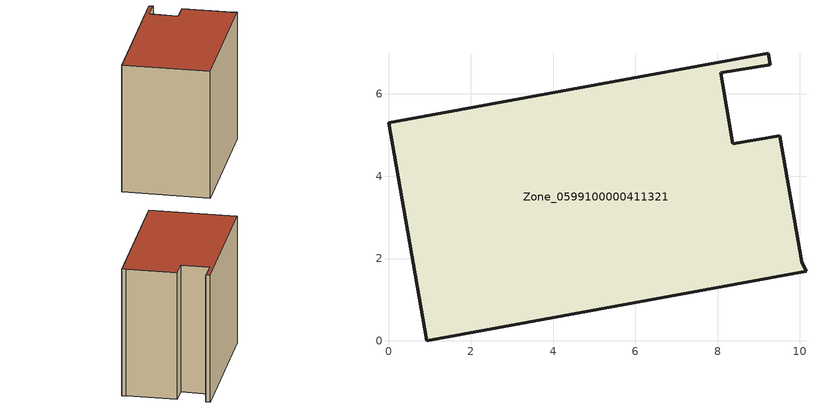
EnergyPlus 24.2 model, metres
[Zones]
Zone_0599100000411321
 floor ground (C_G): 8.37,4.79 9.52,4.99 10.04,1.92 10.15,1.69 0.93,0 0,5.3 9.23,6.99 9.28,6.71 8.07,6.51 z0
 wall outside (C_F): 0.93,0 10.15,1.69 10.04,1.92 9.52,4.99 8.37,4.79 8.07,6.51 9.28,6.71 9.23,6.99 0,5.3 0.93,0 z0:8.18
 roof outside (C_R): 9.23,6.99 0,5.3 0.93,0 10.15,1.69 10.04,1.92 9.52,4.99 8.37,4.79 8.07,6.51 9.28,6.71 z8.18
[BUILDING]
Pand.0599100000411321: North Axis=0; Terrain=City; Loads Convergence Tolerance Value=0.04; Temperature Convergence Tolerance Value=0.4; Solar Distribution=FullExterior; Maximum Number of Warmup Days=25; Minimum Number of Warmup Days=1
[Site:Location]
Rotterdam.The.Hague.AP_ZH_NLD Design_Conditions: Latitude=51.96; Longitude=4.45; Time Zone=1; Elevation=-4.5
[SITE:GROUNDTEMPERATURE:BUILDINGSURFACE]
18, 18, 18, 18, 18, 18, 18, 18, 18, 18, 18, 18
[MATERIAL] Thermal Absorptance=0.9; Solar Absorptance=0.7; Visible Absorptance=0.7
Name | Roughness | Thickness | Conductivity | Density | Specific Heat
G.TI.1992-2005 | MediumSmooth | 0.15 | 0.06 | 540 | 1210
F.TI.1992-2005 | Rough | 0.3 | 0.12 | 1920 | 840
R.TI.1992-2005 | MediumRough | 0.2 | 0.08 | 1500 | 1000
[CONSTRUCTION]
C_G: G.TI.1992-2005
C_F: F.TI.1992-2005
C_R: R.TI.1992-2005
[ZONE]
Zone_0599100000411321: Type=1; Multiplier=1; Ceiling Height=Autocalculate; Volume=Autocalculate; Floor Area=autocalculate; Part of Total Floor Area=Yes
[ZONEINFILTRATION:DESIGNFLOWRATE]
Infil_Zone_0599100000411321: Zone or ZoneList or Space or SpaceList=Zone_0599100000411321; Schedule=AlwaysOn; Design Flow Rate Calculation Method=Flow/Area; Flow Rate per Floor Area=0.0015; Constant Term Coefficient=1; Temperature Term Coefficient=0; Velocity Term Coefficient=0; Velocity Squared Term Coefficient=0
[HVACTEMPLATE:ZONE:IDEALLOADSAIRSYSTEM]
Zone_0599100000411321: Maximum Heating Supply Air Temperature=50; Minimum Cooling Supply Air Temperature=13; Maximum Heating Supply Air Humidity Ratio=0.0156; Minimum Cooling Supply Air Humidity Ratio=0.0077; Heating Limit=NoLimit; Cooling Limit=NoLimit; Dehumidification Control Type=ConstantSensibleHeatRatio; Cooling Sensible Heat Ratio=0.7; Dehumidification Setpoint=60; Humidification Control Type=None; Humidification Setpoint=30; Outdoor Air Method=None; Outdoor Air Flow Rate per Person=0.00944; Outdoor Air Flow Rate per Zone Floor Area=0; Outdoor Air Flow Rate per Zone=0; Demand Controlled Ventilation Type=None; Outdoor Air Economizer Type=NoEconomizer; Heat Recovery Type=None; Sensible Heat Recovery Effectiveness=0.7; Latent Heat Recovery Effectiveness=0.65
[ZONECONTROL:THERMOSTAT]
ThermostatControl_Zone_0599100000411321: Zone or ZoneList=Zone_0599100000411321; Control Type Schedule=DualSetpointControlType; Control 1=Thermostat_Zone_0599100000411321; Temperature Difference Between Cutout And Setpoint=0
[THERMOSTATSETPOINT:DUALSETPOINT]
Thermostat_Zone_0599100000411321: Heating Setpoint Temperature Schedule=HeatingSetpoint_Zone_0599100000411321; Cooling Setpoint Temperature Schedule=CoolingSetpoint_Zone_0599100000411321
[SCHEDULE:COMPACT]
HeatingSetpoint_Zone_0599100000411321: Through: 12/31, For: AllDays, Until: 24:00, 21
CoolingSetpoint_Zone_0599100000411321: Through: 12/31, For: AllDays, Until: 24:00, 24
DualSetpointControlType: Through: 12/31, For: AllDays, Until: 24:00, 4
AlwaysOn: Through: 12/31, For: AllDays, Until: 24:00, 1
